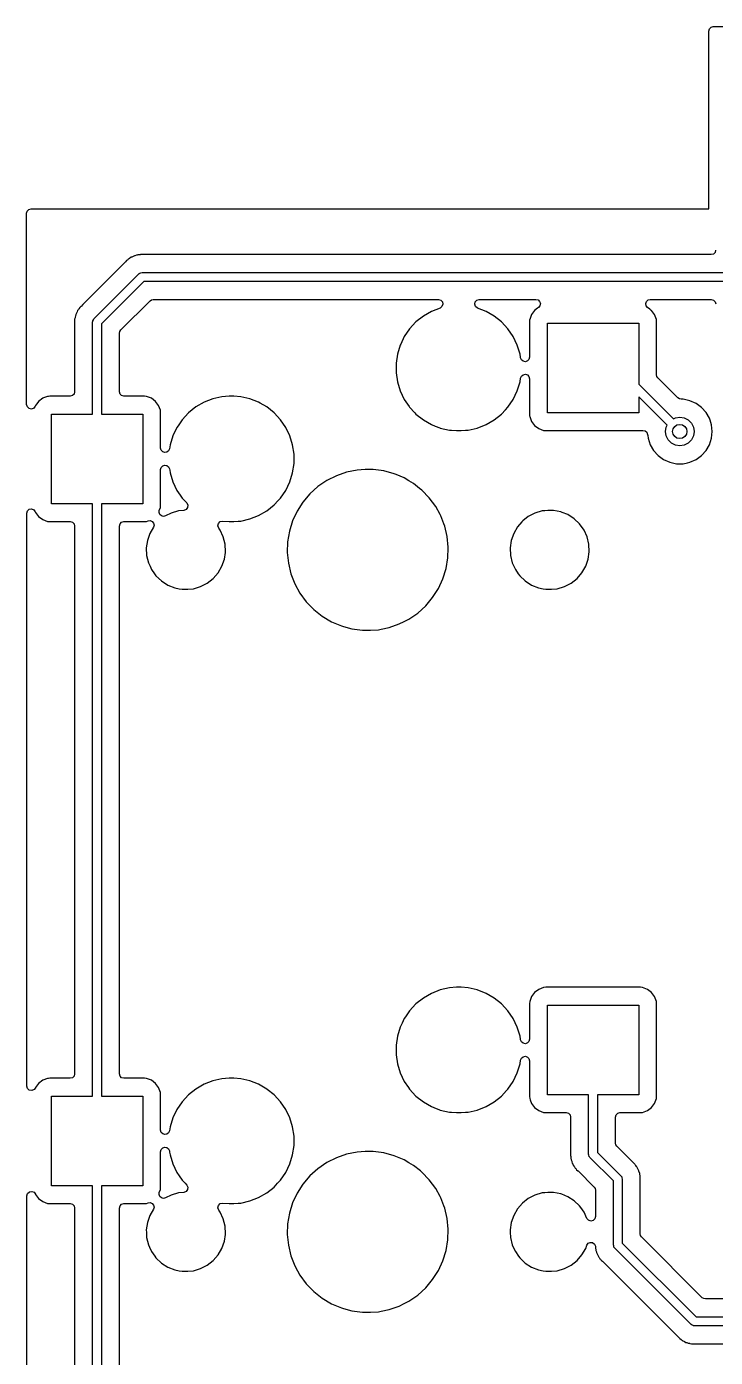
# Model space of a CAD drawing. Extents: x 100.2 to 199.4, y -159.8 to -70.5.
# Drawn here: x 100.2 to 119.43, y -109.93 to -72.76 of the extents above; entities that cross this region are included whole.
import ezdxf

# ---------------------------------------------------------------- set-up
doc = ezdxf.new("R2010")
doc.units = 0
doc.layers.add('BLACK', color=7, linetype='CONTINUOUS')

msp = doc.modelspace()

# ---------------------------------------------------------------- linework, layer by layer
at = {"layer": 'BLACK', "linetype": 'CONTINUOUS'}
for p, q in [((119.25, -72.8846), (119.267, -72.8225)), ((119.267, -72.8225), (119.313, -72.7772)), ((119.313, -72.7772), (119.375, -72.7606)), ((119.375, -72.7606), (138.284, -72.7705)), ((119.25, -77.8252), (119.25, -72.8846)), ((100.201, -77.9745), (100.217, -77.9125)), ((100.201, -80.6922), (100.201, -77.9745)), ((100.217, -77.9125), (100.263, -77.8671)), ((100.263, -77.8671), (100.325, -77.8505)), ((100.325, -77.8505), (119.225, -77.8505)), ((119.225, -77.8505), (119.225, -77.8505)), ((119.225, -77.8505), (119.225, -77.8505)), ((119.225, -77.8505), (119.25, -77.8505)), ((119.251, -77.8254), (119.25, -77.8252)), ((119.25, -77.8501), (119.251, -77.85)), ((119.25, -77.8504), (119.25, -77.8501)), ((119.25, -77.8505), (119.25, -77.8504)), ((119.25, -77.8505), (119.25, -77.8505)), ((119.251, -77.85), (119.251, -77.8254)), ((103.216, -79.1652), (103.174, -79.1774)), ((103.227, -79.1614), (103.216, -79.1652)), ((103.267, -79.1453), (103.227, -79.1614)), ((103.287, -79.1428), (103.267, -79.1453)), ((103.306, -79.1389), (103.287, -79.1428)), ((103.325, -79.1333), (103.306, -79.1389)), ((103.369, -79.1319), (103.325, -79.1333)), ((103.381, -79.131), (103.369, -79.1319)), ((103.385, -79.1305), (103.381, -79.131)), ((103.412, -79.1305), (103.385, -79.1305)), ((103.416, -79.1304), (103.412, -79.1305)), ((103.486, -79.1282), (103.416, -79.1304)), ((103.507, -79.1305), (103.486, -79.1282)), ((119.319, -79.1305), (103.507, -79.1305)), ((119.38, -79.1139), (119.319, -79.1305)), ((119.426, -79.0685), (119.38, -79.1139)), ((119.442, -79.0065), (119.426, -79.0685)), ((102.957, -79.3387), (101.784, -80.5112)), ((102.965, -79.3301), (102.957, -79.3387)), ((102.992, -79.2964), (102.965, -79.3301)), ((103.009, -79.2846), (102.992, -79.2964)), ((103.023, -79.272), (103.009, -79.2846)), ((103.038, -79.2578), (103.023, -79.272)), ((103.075, -79.2356), (103.038, -79.2578)), ((103.085, -79.2292), (103.075, -79.2356)), ((103.12, -79.2035), (103.085, -79.2292)), ((103.139, -79.1961), (103.12, -79.2035)), ((103.156, -79.1876), (103.139, -79.1961)), ((103.174, -79.1774), (103.156, -79.1876)), ((102.08, -80.9236), (103.336, -79.6676)), ((103.476, -79.881), (102.293, -81.0638)), ((103.336, -79.6676), (103.353, -79.6542)), ((103.353, -79.6542), (103.356, -79.6508)), ((103.356, -79.6508), (103.359, -79.6501)), ((103.359, -79.6501), (103.364, -79.6463)), ((103.364, -79.6463), (103.394, -79.6397)), ((103.394, -79.6397), (103.424, -79.631)), ((103.424, -79.631), (119.943, -79.631)), ((119.943, -79.881), (103.476, -79.881)), ((101.648, -80.659), (101.638, -80.6752)), ((101.658, -80.6414), (101.648, -80.659)), ((101.688, -80.6096), (101.658, -80.6414)), ((101.695, -80.6007), (101.688, -80.6096)), ((101.698, -80.5975), (101.695, -80.6007)), ((101.717, -80.578), (101.698, -80.5975)), ((101.72, -80.5752), (101.717, -80.578)), ((101.768, -80.5241), (101.72, -80.5752)), ((101.784, -80.5112), (101.768, -80.5241)), ((102.83, -81.2348), (103.647, -80.4178)), ((103.647, -80.4178), (103.687, -80.3909)), ((103.687, -80.3909), (103.734, -80.3815)), ((103.734, -80.3815), (111.699, -80.3815)), ((111.745, -80.6209), (111.506, -80.7144)), ((111.699, -80.3815), (111.764, -80.4)), ((111.799, -80.5799), (111.745, -80.6209)), ((111.764, -80.4), (111.81, -80.45)), ((111.823, -80.5166), (111.799, -80.5799)), ((111.81, -80.45), (111.823, -80.5166)), ((112.713, -80.5166), (112.726, -80.45)), ((112.737, -80.5799), (112.713, -80.5166)), ((112.726, -80.45), (112.772, -80.4)), ((112.791, -80.6209), (112.737, -80.5799)), ((112.772, -80.4), (112.837, -80.3815)), ((113.03, -80.7144), (112.791, -80.6209)), ((112.837, -80.3815), (114.423, -80.3815)), ((114.467, -80.6277), (114.385, -80.6885)), ((114.423, -80.3815), (114.482, -80.3967)), ((114.497, -80.6048), (114.467, -80.6277)), ((114.482, -80.3967), (114.527, -80.4385)), ((114.536, -80.557), (114.497, -80.6048)), ((114.527, -80.4385), (114.547, -80.4967)), ((114.547, -80.4967), (114.536, -80.557)), ((117.489, -80.4967), (117.509, -80.4385)), ((117.5, -80.557), (117.489, -80.4967)), ((117.539, -80.6048), (117.5, -80.557)), ((117.509, -80.4385), (117.554, -80.3967)), ((117.602, -80.6518), (117.539, -80.6048)), ((117.554, -80.3967), (117.613, -80.3815)), ((117.635, -80.6764), (117.602, -80.6518)), ((117.613, -80.3815), (119.319, -80.3815)), ((119.319, -80.3815), (119.381, -80.3981)), ((119.381, -80.3981), (119.426, -80.4435)), ((119.426, -80.4435), (119.443, -80.5055)), ((100.202, -83.3128), (100.201, -80.6922)), ((101.541, -80.9724), (101.538, -80.9922)), ((101.538, -80.9922), (101.539, -81.0052)), ((101.539, -81.0052), (101.542, -81.0357)), ((101.542, -80.953), (101.541, -80.9724)), ((101.553, -80.8907), (101.542, -80.933)), ((101.542, -80.933), (101.542, -80.953)), ((101.556, -80.8792), (101.553, -80.8907)), ((101.563, -80.8361), (101.556, -80.8792)), ((101.571, -80.8177), (101.563, -80.8361)), ((101.577, -80.7993), (101.571, -80.8177)), ((101.582, -80.7799), (101.577, -80.7993)), ((101.603, -80.7416), (101.582, -80.7799)), ((101.608, -80.7312), (101.603, -80.7416)), ((101.625, -80.6911), (101.608, -80.7312)), ((101.638, -80.6752), (101.625, -80.6911)), ((102.043, -81.012), (102.046, -80.9899)), ((102.043, -83.586), (102.043, -81.012)), ((102.046, -80.9854), (102.047, -80.983)), ((102.046, -80.9899), (102.046, -80.9854)), ((102.047, -80.983), (102.048, -80.9768)), ((102.048, -80.9768), (102.065, -80.9508)), ((102.065, -80.9508), (102.08, -80.9236)), ((111.074, -81.0092), (110.896, -81.2015)), ((111.279, -80.8456), (111.074, -81.0092)), ((111.506, -80.7144), (111.279, -80.8456)), ((113.257, -80.8456), (113.03, -80.7144)), ((113.462, -81.0092), (113.257, -80.8456)), ((113.257, -80.8456), (113.257, -80.8456)), ((113.64, -81.2015), (113.462, -81.0092)), ((113.462, -81.0092), (113.462, -81.0092)), ((113.462, -81.0092), (113.462, -81.0092)), ((114.245, -80.9724), (114.242, -80.9981)), ((114.242, -80.9981), (114.242, -81.9963)), ((114.248, -80.9442), (114.245, -80.9724)), ((114.249, -80.9385), (114.248, -80.9442)), ((114.299, -80.8037), (114.249, -80.9385)), ((114.385, -80.6885), (114.299, -80.8037)), ((117.651, -80.6885), (117.635, -80.6764)), ((117.737, -80.8037), (117.651, -80.6885)), ((117.787, -80.9385), (117.737, -80.8037)), ((117.793, -80.9922), (117.787, -80.9385)), ((117.793, -80.9981), (117.793, -80.9922)), ((117.793, -82.4875), (117.793, -80.9981)), ((101.542, -81.0357), (101.542, -81.0473)), ((101.542, -81.0473), (101.542, -82.9615)), ((102.293, -81.0638), (102.293, -83.586)), ((102.793, -81.3225), (102.803, -81.275)), ((102.793, -82.9615), (102.793, -81.3225)), ((102.803, -81.275), (102.83, -81.2348)), ((110.896, -81.2015), (110.748, -81.4183)), ((113.788, -81.4183), (113.64, -81.2015)), ((113.64, -81.2015), (113.64, -81.2015)), ((113.64, -81.2015), (113.64, -81.2015)), ((114.743, -83.546), (114.743, -81.046)), ((114.743, -81.046), (117.293, -81.046)), ((117.293, -81.046), (117.293, -82.7462)), ((110.634, -81.6547), (110.557, -81.9054)), ((110.646, -81.6305), (110.634, -81.6547)), ((110.748, -81.4183), (110.646, -81.6305)), ((113.902, -81.6547), (113.788, -81.4183)), ((113.979, -81.9054), (113.902, -81.6547)), ((110.557, -81.9054), (110.517, -82.1648)), ((113.993, -81.9963), (113.979, -81.9054)), ((113.996, -82.0148), (113.993, -81.9963)), ((114.02, -82.0712), (113.996, -82.0148)), ((114.067, -82.1093), (114.02, -82.0712)), ((114.128, -82.12), (114.067, -82.1093)), ((114.186, -82.1005), (114.128, -82.12)), ((114.227, -82.0556), (114.186, -82.1005)), ((114.242, -81.9963), (114.227, -82.0556)), ((110.517, -82.1648), (110.517, -82.4272)), ((110.517, -82.4272), (110.557, -82.6866)), ((114.02, -82.5208), (114.067, -82.4827)), ((114.067, -82.4827), (114.128, -82.472)), ((114.128, -82.472), (114.186, -82.4915)), ((114.186, -82.4915), (114.227, -82.5364)), ((117.803, -82.535), (117.793, -82.4875)), ((110.557, -82.6866), (110.634, -82.9373)), ((113.902, -82.9373), (113.979, -82.6866)), ((113.979, -82.6866), (113.996, -82.5772)), ((113.996, -82.5772), (114.02, -82.5208)), ((114.227, -82.5364), (114.242, -82.5957)), ((114.242, -82.5957), (114.242, -83.5939)), ((117.293, -82.7462), (118.263, -83.7166)), ((117.83, -82.5752), (117.803, -82.535)), ((118.388, -83.1332), (117.83, -82.5752)), ((100.535, -83.2285), (100.455, -83.3361)), ((100.651, -83.1422), (100.535, -83.2285)), ((100.675, -83.133), (100.651, -83.1422)), ((100.786, -83.0919), (100.675, -83.133)), ((100.815, -83.0887), (100.786, -83.0919)), ((100.845, -83.0855), (100.815, -83.0887)), ((101.418, -83.0855), (100.845, -83.0855)), ((101.48, -83.0689), (101.418, -83.0855)), ((101.526, -83.0235), (101.48, -83.0689)), ((101.542, -82.9615), (101.526, -83.0235)), ((102.81, -83.0235), (102.793, -82.9615)), ((102.855, -83.0689), (102.81, -83.0235)), ((102.917, -83.0855), (102.855, -83.0689)), ((103.491, -83.0855), (102.917, -83.0855)), ((103.55, -83.0919), (103.491, -83.0855)), ((103.491, -83.0855), (103.491, -83.0855)), ((103.685, -83.1422), (103.55, -83.0919)), ((103.801, -83.2285), (103.685, -83.1422)), ((103.887, -83.3437), (103.801, -83.2285)), ((105.156, -83.2544), (104.929, -83.3856)), ((105.401, -83.1586), (105.156, -83.2544)), ((105.656, -83.1002), (105.401, -83.1586)), ((105.853, -83.0855), (105.656, -83.1002)), ((105.983, -83.0855), (105.853, -83.0855)), ((105.853, -83.0855), (105.853, -83.0855)), ((106.18, -83.1002), (105.983, -83.0855)), ((105.983, -83.0855), (105.983, -83.0855)), ((106.435, -83.1586), (106.18, -83.1002)), ((106.68, -83.2544), (106.435, -83.1586)), ((106.723, -83.2794), (106.68, -83.2544)), ((106.68, -83.2544), (106.68, -83.2544)), ((106.68, -83.2544), (106.68, -83.2544)), ((110.634, -82.9373), (110.748, -83.1737)), ((110.748, -83.1737), (110.884, -83.3732)), ((113.64, -83.3905), (113.788, -83.1737)), ((113.788, -83.1737), (113.902, -82.9373)), ((118.087, -83.8934), (117.293, -83.0998)), ((117.293, -83.0998), (117.293, -83.546)), ((118.428, -83.1601), (118.388, -83.1332)), ((118.475, -83.1695), (118.428, -83.1601)), ((118.535, -83.1695), (118.475, -83.1695)), ((118.72, -83.2089), (118.535, -83.1695)), ((118.535, -83.1695), (118.535, -83.1695)), ((118.893, -83.2858), (118.72, -83.2089)), ((100.202, -83.3194), (100.202, -83.3128)), ((100.221, -83.3849), (100.202, -83.3194)), ((100.271, -83.4306), (100.221, -83.3849)), ((100.338, -83.4427), (100.271, -83.4306)), ((100.402, -83.4175), (100.338, -83.4427)), ((100.442, -83.3627), (100.402, -83.4175)), ((100.449, -83.3437), (100.442, -83.3627)), ((100.455, -83.3361), (100.449, -83.3437)), ((100.893, -86.086), (100.893, -83.586)), ((100.893, -83.586), (102.043, -83.586)), ((102.293, -83.586), (103.443, -83.586)), ((103.443, -83.586), (103.443, -86.086)), ((103.937, -83.4785), (103.887, -83.3437)), ((103.941, -83.5115), (103.937, -83.4785)), ((103.943, -83.5381), (103.941, -83.5115)), ((103.943, -84.5363), (103.943, -83.5381)), ((104.724, -83.5492), (104.546, -83.7415)), ((104.929, -83.3856), (104.724, -83.5492)), ((106.907, -83.3856), (106.723, -83.2794)), ((107.112, -83.5492), (106.907, -83.3856)), ((106.907, -83.3856), (106.907, -83.3856)), ((107.29, -83.7415), (107.112, -83.5492)), ((107.112, -83.5492), (107.112, -83.5492)), ((107.112, -83.5492), (107.112, -83.5492)), ((110.884, -83.3732), (110.896, -83.3905)), ((110.896, -83.3905), (111.043, -83.5492)), ((111.043, -83.5492), (111.074, -83.5828)), ((111.074, -83.5828), (111.279, -83.7464)), ((113.257, -83.7464), (113.462, -83.5828)), ((113.462, -83.5828), (113.576, -83.4602)), ((113.576, -83.4602), (113.64, -83.3905)), ((113.64, -83.3905), (113.64, -83.3905)), ((113.64, -83.3905), (113.64, -83.3905)), ((114.242, -83.5939), (114.246, -83.6303)), ((114.246, -83.6303), (114.249, -83.6535)), ((117.293, -83.546), (114.743, -83.546)), ((119.046, -83.3971), (118.893, -83.2858)), ((119.173, -83.5378), (119.046, -83.3971)), ((119.267, -83.7017), (119.173, -83.5378)), ((104.398, -83.9583), (104.284, -84.1947)), ((104.406, -83.9458), (104.398, -83.9583)), ((104.45, -83.8817), (104.406, -83.9458)), ((104.546, -83.7415), (104.45, -83.8817)), ((107.438, -83.9583), (107.29, -83.7415)), ((107.29, -83.7415), (107.29, -83.7415)), ((107.29, -83.7415), (107.29, -83.7415)), ((107.552, -84.1947), (107.438, -83.9583)), ((111.279, -83.7464), (111.506, -83.8776)), ((111.506, -83.8776), (111.612, -83.9189)), ((111.612, -83.9189), (111.741, -83.9695)), ((111.741, -83.9695), (111.751, -83.9734)), ((111.751, -83.9734), (112.006, -84.0318)), ((112.53, -84.0318), (112.785, -83.9734)), ((112.785, -83.9734), (113.03, -83.8776)), ((113.03, -83.8776), (113.257, -83.7464)), ((114.249, -83.6535), (114.299, -83.7883)), ((114.299, -83.7883), (114.385, -83.9035)), ((114.385, -83.9035), (114.501, -83.9898)), ((114.501, -83.9898), (114.636, -84.0401)), ((118.04, -84.07), (118.06, -83.9464)), ((118.06, -83.9464), (118.087, -83.8934)), ((118.263, -83.7166), (118.316, -83.6896)), ((118.316, -83.6896), (118.44, -83.67)), ((118.44, -83.67), (118.564, -83.6896)), ((118.564, -83.6896), (118.675, -83.7464)), ((118.675, -83.7464), (118.764, -83.8349)), ((118.764, -83.8349), (118.82, -83.9464)), ((118.82, -83.9464), (118.84, -84.07)), ((119.284, -83.7541), (119.267, -83.7017)), ((119.326, -83.8817), (119.284, -83.7541)), ((119.345, -84.07), (119.326, -83.8817)), ((104.284, -84.1947), (104.207, -84.4454)), ((107.629, -84.4454), (107.552, -84.1947)), ((112.006, -84.0318), (112.062, -84.036)), ((112.062, -84.036), (112.203, -84.0465)), ((112.203, -84.0465), (112.203, -84.0465)), ((112.203, -84.0465), (112.333, -84.0465)), ((112.333, -84.0465), (112.456, -84.0373)), ((112.333, -84.0465), (112.333, -84.0465)), ((112.456, -84.0373), (112.53, -84.0318)), ((114.636, -84.0401), (114.695, -84.0465)), ((114.695, -84.0465), (117.341, -84.0465)), ((117.341, -84.0465), (117.4, -84.0401)), ((117.4, -84.0401), (117.406, -84.0395)), ((117.4, -84.0401), (117.4, -84.0401)), ((117.406, -84.0395), (117.47, -84.0494)), ((117.47, -84.0494), (117.52, -84.0898)), ((117.52, -84.0898), (117.543, -84.1498)), ((117.543, -84.1498), (117.547, -84.1844)), ((117.547, -84.1844), (117.554, -84.2583)), ((117.554, -84.2583), (117.613, -84.4383)), ((118.06, -84.1936), (118.04, -84.07)), ((118.116, -84.3051), (118.06, -84.1936)), ((118.205, -84.3936), (118.116, -84.3051)), ((118.764, -84.3051), (118.675, -84.3936)), ((118.82, -84.1936), (118.764, -84.3051)), ((118.84, -84.07), (118.82, -84.1936)), ((119.267, -84.4383), (119.326, -84.2583)), ((119.326, -84.2583), (119.345, -84.07)), ((103.959, -84.5956), (103.943, -84.5363)), ((104, -84.6405), (103.959, -84.5956)), ((104.058, -84.66), (104, -84.6405)), ((104.118, -84.6493), (104.058, -84.66)), ((104.166, -84.6112), (104.118, -84.6493)), ((104.19, -84.5548), (104.166, -84.6112)), ((104.207, -84.4454), (104.19, -84.5548)), ((107.668, -84.7048), (107.629, -84.4454)), ((107.668, -84.9672), (107.668, -84.7048)), ((117.613, -84.4383), (117.707, -84.6022)), ((117.707, -84.6022), (117.834, -84.7429)), ((117.834, -84.7429), (117.987, -84.8542)), ((118.316, -84.4504), (118.205, -84.3936)), ((118.44, -84.47), (118.316, -84.4504)), ((118.564, -84.4504), (118.44, -84.47)), ((118.675, -84.3936), (118.564, -84.4504)), ((118.893, -84.8542), (119.046, -84.7429)), ((119.046, -84.7429), (119.173, -84.6022)), ((119.173, -84.6022), (119.267, -84.4383)), ((103.943, -85.1357), (103.959, -85.0764)), ((103.959, -85.0764), (104, -85.0315)), ((104, -85.0315), (104.058, -85.012)), ((104.058, -85.012), (104.118, -85.0227)), ((104.118, -85.0227), (104.166, -85.0608)), ((104.166, -85.0608), (104.19, -85.1172)), ((104.19, -85.1172), (104.196, -85.1538)), ((107.629, -85.2266), (107.668, -84.9672)), ((117.987, -84.8542), (118.16, -84.9311)), ((118.16, -84.9311), (118.345, -84.9705)), ((118.345, -84.9705), (118.345, -84.9705)), ((118.345, -84.9705), (118.535, -84.9705)), ((118.535, -84.9705), (118.658, -84.9443)), ((118.535, -84.9705), (118.535, -84.9705)), ((118.658, -84.9443), (118.72, -84.9311)), ((118.72, -84.9311), (118.893, -84.8542)), ((103.944, -86.1339), (103.943, -85.1357)), ((104.196, -85.1538), (104.207, -85.2266)), ((104.207, -85.2266), (104.284, -85.4773)), ((104.284, -85.4773), (104.398, -85.7137)), ((107.438, -85.7137), (107.552, -85.4773)), ((107.552, -85.4773), (107.629, -85.2266)), ((108.582, -85.4406), (108.334, -85.6107)), ((108.85, -85.3051), (108.582, -85.4406)), ((109.134, -85.2065), (108.85, -85.3051)), ((109.428, -85.1466), (109.134, -85.2065)), ((109.653, -85.1316), (109.428, -85.1466)), ((109.878, -85.1316), (109.653, -85.1316)), ((109.653, -85.1316), (109.653, -85.1316)), ((110.176, -85.1717), (109.878, -85.1316)), ((110.466, -85.251), (110.176, -85.1717)), ((110.176, -85.1717), (110.176, -85.1717)), ((110.176, -85.1717), (110.176, -85.1717)), ((110.519, -85.2735), (110.466, -85.251)), ((110.743, -85.3683), (110.519, -85.2735)), ((110.872, -85.4449), (110.743, -85.3683)), ((111.001, -85.5215), (110.872, -85.4449)), ((104.398, -85.7137), (104.492, -85.8522)), ((104.492, -85.8522), (104.546, -85.9305)), ((107.29, -85.9305), (107.438, -85.7137)), ((108.111, -85.8122), (107.917, -86.0417)), ((108.334, -85.6107), (108.111, -85.8122)), ((111.174, -85.6577), (111.001, -85.5215)), ((111.237, -85.7077), (111.174, -85.6577)), ((111.446, -85.9237), (111.237, -85.7077)), ((100.272, -86.2435), (100.339, -86.2314)), ((100.339, -86.2314), (100.402, -86.2566)), ((102.043, -86.086), (100.893, -86.086)), ((102.043, -102.636), (102.043, -86.086)), ((103.443, -86.086), (102.293, -86.086)), ((102.293, -86.086), (102.293, -102.636)), ((103.906, -86.2766), (103.937, -86.1935)), ((103.937, -86.1935), (103.944, -86.1339)), ((104.546, -85.9305), (104.61, -86.0003)), ((104.61, -86.0003), (104.672, -86.067)), ((104.697, -86.1955), (104.657, -86.25)), ((104.672, -86.067), (104.703, -86.1277)), ((104.703, -86.1277), (104.697, -86.1955)), ((106.907, -86.2864), (107.112, -86.1228)), ((107.112, -86.1228), (107.226, -86.0003)), ((107.226, -86.0003), (107.29, -85.9305)), ((107.29, -85.9305), (107.29, -85.9305)), ((107.29, -85.9305), (107.29, -85.9305)), ((107.917, -86.0417), (107.755, -86.295)), ((111.624, -86.1656), (111.446, -85.9237)), ((111.747, -86.3904), (111.624, -86.1656)), ((100.203, -86.3548), (100.221, -86.2893)), ((100.207, -102.329), (100.203, -86.3548)), ((100.221, -86.2893), (100.272, -86.2435)), ((100.402, -86.2566), (100.443, -86.3115)), ((100.443, -86.3115), (100.449, -86.3283)), ((100.449, -86.3283), (100.449, -86.3283)), ((100.449, -86.3283), (100.535, -86.4435)), ((100.535, -86.4435), (100.651, -86.5298)), ((100.651, -86.5298), (100.786, -86.5801)), ((100.786, -86.5801), (100.845, -86.5865)), ((100.845, -86.5865), (101.418, -86.5865)), ((101.418, -86.5865), (101.48, -86.6031)), ((101.48, -86.6031), (101.526, -86.6485)), ((102.81, -86.6485), (102.855, -86.6031)), ((102.855, -86.6031), (102.917, -86.5865)), ((102.917, -86.5865), (103.491, -86.5865)), ((103.491, -86.5865), (103.55, -86.5801)), ((103.491, -86.5865), (103.491, -86.5865)), ((103.55, -86.5801), (103.591, -86.565)), ((103.591, -86.565), (103.651, -86.5583)), ((103.651, -86.5583), (103.707, -86.5806)), ((103.707, -86.5806), (103.745, -86.6265)), ((103.899, -86.3352), (103.906, -86.2766)), ((103.92, -86.3904), (103.899, -86.3352)), ((103.964, -86.4296), (103.92, -86.3904)), ((104.022, -86.4439), (103.964, -86.4296)), ((104.079, -86.4301), (104.022, -86.4439)), ((104.237, -86.3488), (104.079, -86.4301)), ((104.439, -86.2896), (104.237, -86.3488)), ((104.593, -86.2748), (104.439, -86.2896)), ((104.657, -86.25), (104.593, -86.2748)), ((105.561, -86.6362), (105.61, -86.5878)), ((105.61, -86.5878), (105.678, -86.5734)), ((105.678, -86.5734), (105.853, -86.5865)), ((105.853, -86.5865), (105.853, -86.5865)), ((105.853, -86.5865), (105.983, -86.5865)), ((105.983, -86.5865), (106.106, -86.5773)), ((105.983, -86.5865), (105.983, -86.5865)), ((106.106, -86.5773), (106.18, -86.5718)), ((106.18, -86.5718), (106.435, -86.5134)), ((106.435, -86.5134), (106.68, -86.4176)), ((106.68, -86.4176), (106.907, -86.2864)), ((107.629, -86.5675), (107.54, -86.8545)), ((107.755, -86.295), (107.629, -86.5675)), ((111.768, -86.4291), (111.747, -86.3904)), ((111.854, -86.6515), (111.768, -86.4291)), ((114.03, -86.592), (113.907, -86.7342)), ((114.044, -86.5753), (114.03, -86.592)), ((114.054, -86.5675), (114.044, -86.5753)), ((114.21, -86.4452), (114.054, -86.5675)), ((114.397, -86.3488), (114.21, -86.4452)), ((114.599, -86.2896), (114.397, -86.3488)), ((114.668, -86.2829), (114.599, -86.2896)), ((114.756, -86.2746), (114.668, -86.2829)), ((114.913, -86.2746), (114.756, -86.2746)), ((115.12, -86.3144), (114.913, -86.2746)), ((114.913, -86.2746), (114.913, -86.2746)), ((115.154, -86.3283), (115.12, -86.3144)), ((115.12, -86.3144), (115.12, -86.3144)), ((115.12, -86.3144), (115.12, -86.3144)), ((115.315, -86.3926), (115.154, -86.3283)), ((115.492, -86.5063), (115.315, -86.3926)), ((115.644, -86.6515), (115.492, -86.5063)), ((115.492, -86.5063), (115.492, -86.5063)), ((115.492, -86.5063), (115.492, -86.5063)), ((101.526, -86.6485), (101.542, -86.7105)), ((101.542, -86.7105), (101.542, -102.012)), ((102.793, -86.7105), (102.81, -86.6485)), ((102.793, -102.011), (102.793, -86.7105)), ((103.642, -86.9164), (103.573, -87.1152)), ((103.742, -86.7432), (103.642, -86.9164)), ((103.758, -86.6854), (103.742, -86.7432)), ((103.745, -86.6265), (103.758, -86.6854)), ((105.545, -86.7036), (105.561, -86.6362)), ((105.568, -86.769), (105.545, -86.7036)), ((105.606, -86.8228), (105.568, -86.769)), ((105.694, -87.0141), (105.606, -86.8228)), ((105.606, -86.8228), (105.606, -86.8228)), ((105.606, -86.8228), (105.606, -86.8228)), ((107.54, -86.8545), (107.49, -87.1508)), ((111.876, -86.7096), (111.854, -86.6515)), ((111.946, -87.0019), (111.876, -86.7096)), ((113.802, -86.9164), (113.733, -87.1152)), ((113.907, -86.7342), (113.802, -86.9164)), ((115.766, -86.8228), (115.644, -86.6515)), ((115.644, -86.6515), (115.644, -86.6515)), ((115.854, -87.0141), (115.766, -86.8228)), ((115.766, -86.8228), (115.766, -86.8228)), ((115.766, -86.8228), (115.766, -86.8228)), ((103.573, -87.1152), (103.543, -87.3234)), ((103.543, -87.3234), (103.543, -87.3234)), ((103.543, -87.3234), (103.553, -87.5335)), ((105.743, -87.2185), (105.694, -87.0141)), ((105.753, -87.4286), (105.743, -87.2185)), ((107.49, -87.1508), (107.48, -87.4512)), ((111.976, -87.3008), (111.946, -87.0019)), ((111.966, -87.6012), (111.975, -87.3234)), ((111.975, -87.3234), (111.976, -87.3008)), ((113.733, -87.1152), (113.703, -87.3234)), ((113.703, -87.3234), (113.713, -87.5335)), ((113.703, -87.3234), (113.703, -87.3234)), ((115.903, -87.2185), (115.854, -87.0141)), ((115.913, -87.4286), (115.903, -87.2185)), ((103.553, -87.5335), (103.602, -87.7379)), ((105.654, -87.8356), (105.723, -87.6368)), ((105.723, -87.6368), (105.75, -87.4512)), ((105.75, -87.4512), (105.753, -87.4286)), ((107.48, -87.4512), (107.51, -87.7501)), ((111.916, -87.8975), (111.966, -87.6012)), ((113.713, -87.5335), (113.762, -87.7379)), ((115.814, -87.8356), (115.883, -87.6368)), ((115.883, -87.6368), (115.913, -87.4286)), ((103.602, -87.7379), (103.647, -87.8356)), ((103.647, -87.8356), (103.69, -87.9292)), ((103.69, -87.9292), (103.771, -88.0435)), ((103.771, -88.0435), (103.812, -88.1005)), ((105.412, -88.1767), (105.549, -88.0178)), ((105.549, -88.0178), (105.654, -87.8356)), ((107.51, -87.7501), (107.58, -88.0424)), ((107.58, -88.0424), (107.688, -88.3229)), ((111.827, -88.1845), (111.916, -87.8975)), ((113.762, -87.7379), (113.807, -87.8356)), ((113.807, -87.8356), (113.85, -87.9292)), ((113.85, -87.9292), (113.931, -88.0435)), ((113.931, -88.0435), (113.972, -88.1005)), ((115.572, -88.1767), (115.709, -88.0178)), ((115.709, -88.0178), (115.814, -87.8356)), ((103.812, -88.1005), (103.964, -88.2457)), ((103.964, -88.2457), (103.964, -88.2457)), ((103.964, -88.2457), (103.964, -88.2457)), ((103.964, -88.2457), (104.141, -88.3594)), ((104.141, -88.3594), (104.141, -88.3594)), ((104.141, -88.3594), (104.336, -88.4376)), ((104.336, -88.4376), (104.465, -88.4624)), ((104.465, -88.4624), (104.543, -88.4774)), ((104.7, -88.4774), (104.857, -88.4624)), ((104.857, -88.4624), (105.059, -88.4032)), ((105.059, -88.4032), (105.246, -88.3068)), ((105.246, -88.3068), (105.412, -88.1767)), ((107.688, -88.3229), (107.831, -88.5837)), ((111.539, -88.7103), (111.701, -88.457)), ((111.701, -88.457), (111.827, -88.1845)), ((113.972, -88.1005), (114.124, -88.2457)), ((114.124, -88.2457), (114.124, -88.2457)), ((114.124, -88.2457), (114.124, -88.2457)), ((114.124, -88.2457), (114.301, -88.3594)), ((114.301, -88.3594), (114.301, -88.3594)), ((114.301, -88.3594), (114.496, -88.4376)), ((114.496, -88.4376), (114.625, -88.4624)), ((114.625, -88.4624), (114.703, -88.4774)), ((114.86, -88.4774), (115.017, -88.4624)), ((115.017, -88.4624), (115.219, -88.4032)), ((115.219, -88.4032), (115.406, -88.3068)), ((115.406, -88.3068), (115.572, -88.1767)), ((104.543, -88.4774), (104.543, -88.4774)), ((104.543, -88.4774), (104.7, -88.4774)), ((104.7, -88.4774), (104.7, -88.4774)), ((107.831, -88.5837), (107.832, -88.5864)), ((107.832, -88.5864), (108.01, -88.8283)), ((108.01, -88.8283), (108.219, -89.0443)), ((111.345, -88.9398), (111.539, -88.7103)), ((114.703, -88.4774), (114.703, -88.4774)), ((114.703, -88.4774), (114.86, -88.4774)), ((114.86, -88.4774), (114.86, -88.4774)), ((108.219, -89.0443), (108.455, -89.2305)), ((110.874, -89.3114), (111.122, -89.1413)), ((111.122, -89.1413), (111.345, -88.9398)), ((108.455, -89.2305), (108.713, -89.3837)), ((108.713, -89.3837), (108.99, -89.501)), ((108.99, -89.501), (108.99, -89.501)), ((108.99, -89.501), (108.99, -89.501)), ((108.99, -89.501), (109.054, -89.5185)), ((109.054, -89.5185), (109.28, -89.5803)), ((109.28, -89.5803), (109.578, -89.6204)), ((110.101, -89.5904), (110.322, -89.5455)), ((110.322, -89.5455), (110.606, -89.4469)), ((110.606, -89.4469), (110.74, -89.3792)), ((110.74, -89.3792), (110.874, -89.3114)), ((110.874, -89.3114), (110.874, -89.3114)), ((109.578, -89.6204), (109.803, -89.6204)), ((109.803, -89.6204), (110.028, -89.6054)), ((109.803, -89.6204), (109.803, -89.6204)), ((110.028, -89.6054), (110.101, -89.5904)), ((112.006, -99.6102), (111.751, -99.6686)), ((112.203, -99.5955), (112.006, -99.6102)), ((112.333, -99.5955), (112.203, -99.5955)), ((112.203, -99.5955), (112.203, -99.5955)), ((112.53, -99.6102), (112.333, -99.5955)), ((112.333, -99.5955), (112.333, -99.5955)), ((112.785, -99.6686), (112.53, -99.6102)), ((114.636, -99.6019), (114.501, -99.6522)), ((114.695, -99.5955), (114.636, -99.6019)), ((117.341, -99.5955), (114.695, -99.5955)), ((117.4, -99.6019), (117.341, -99.5955)), ((117.341, -99.5955), (117.341, -99.5955)), ((117.535, -99.6522), (117.4, -99.6019)), ((111.279, -99.8956), (111.074, -100.059)), ((111.506, -99.7644), (111.279, -99.8956)), ((111.751, -99.6686), (111.506, -99.7644)), ((113.03, -99.7644), (112.785, -99.6686)), ((113.257, -99.8956), (113.03, -99.7644)), ((113.462, -100.059), (113.257, -99.8956)), ((113.257, -99.8956), (113.257, -99.8956)), ((114.249, -99.9885), (114.242, -100.048)), ((114.299, -99.8537), (114.249, -99.9885)), ((114.385, -99.7385), (114.299, -99.8537)), ((114.501, -99.6522), (114.385, -99.7385)), ((117.651, -99.7385), (117.535, -99.6522)), ((117.737, -99.8537), (117.651, -99.7385)), ((117.787, -99.9885), (117.737, -99.8537)), ((117.793, -100.048), (117.787, -99.9885)), ((110.896, -100.252), (110.798, -100.394)), ((111.074, -100.059), (110.896, -100.252)), ((113.64, -100.252), (113.462, -100.059)), ((113.462, -100.059), (113.462, -100.059)), ((113.462, -100.059), (113.462, -100.059)), ((113.788, -100.468), (113.64, -100.252)), ((113.64, -100.252), (113.64, -100.252)), ((113.64, -100.252), (113.64, -100.252)), ((114.242, -100.048), (114.242, -101.046)), ((114.743, -102.596), (114.743, -100.096)), ((114.743, -100.096), (117.293, -100.096)), ((117.293, -100.096), (117.293, -102.596)), ((117.793, -102.644), (117.793, -100.048)), ((110.634, -100.705), (110.557, -100.955)), ((110.685, -100.599), (110.634, -100.705)), ((110.748, -100.468), (110.685, -100.599)), ((110.779, -100.423), (110.748, -100.468)), ((110.798, -100.394), (110.779, -100.423)), ((113.902, -100.705), (113.788, -100.468)), ((113.979, -100.955), (113.902, -100.705)), ((110.557, -100.955), (110.517, -101.215)), ((113.993, -101.046), (113.979, -100.955)), ((113.996, -101.065), (113.993, -101.046)), ((114.02, -101.121), (113.996, -101.065)), ((114.227, -101.106), (114.186, -101.15)), ((114.242, -101.046), (114.227, -101.106)), ((110.517, -101.215), (110.517, -101.477)), ((110.517, -101.477), (110.557, -101.737)), ((114.067, -101.159), (114.02, -101.121)), ((114.128, -101.17), (114.067, -101.159)), ((114.186, -101.15), (114.128, -101.17)), ((110.557, -101.737), (110.634, -101.987)), ((113.902, -101.987), (113.979, -101.737)), ((113.979, -101.737), (113.996, -101.627)), ((113.996, -101.627), (114.02, -101.571)), ((114.02, -101.571), (114.067, -101.533)), ((114.067, -101.533), (114.128, -101.522)), ((114.128, -101.522), (114.186, -101.542)), ((114.186, -101.542), (114.227, -101.586)), ((114.227, -101.586), (114.242, -101.646)), ((114.242, -101.646), (114.242, -102.644)), ((100.651, -102.192), (100.535, -102.278)), ((100.786, -102.142), (100.651, -102.192)), ((100.815, -102.139), (100.786, -102.142)), ((100.845, -102.136), (100.815, -102.139)), ((101.418, -102.136), (100.845, -102.136)), ((101.48, -102.119), (101.418, -102.136)), ((101.526, -102.074), (101.48, -102.119)), ((101.542, -102.012), (101.526, -102.074)), ((102.81, -102.073), (102.793, -102.011)), ((102.855, -102.119), (102.81, -102.073)), ((102.917, -102.135), (102.855, -102.119)), ((103.491, -102.135), (102.917, -102.135)), ((103.55, -102.142), (103.491, -102.135)), ((103.491, -102.135), (103.491, -102.135)), ((103.685, -102.192), (103.55, -102.142)), ((103.801, -102.278), (103.685, -102.192)), ((105.401, -102.209), (105.156, -102.304)), ((105.656, -102.15), (105.401, -102.209)), ((105.853, -102.135), (105.656, -102.15)), ((105.983, -102.135), (105.853, -102.135)), ((105.853, -102.135), (105.853, -102.135)), ((106.18, -102.15), (105.983, -102.135)), ((105.983, -102.135), (105.983, -102.135)), ((106.435, -102.209), (106.18, -102.15)), ((106.68, -102.304), (106.435, -102.209)), ((110.634, -101.987), (110.748, -102.224)), ((113.788, -102.224), (113.902, -101.987)), ((100.207, -102.356), (100.207, -102.329)), ((100.226, -102.422), (100.207, -102.356)), ((100.276, -102.467), (100.226, -102.422)), ((100.343, -102.479), (100.276, -102.467)), ((100.407, -102.454), (100.343, -102.479)), ((100.447, -102.399), (100.407, -102.454)), ((100.449, -102.394), (100.447, -102.399)), ((100.535, -102.278), (100.449, -102.394)), ((103.887, -102.394), (103.801, -102.278)), ((103.937, -102.529), (103.887, -102.394)), ((103.943, -102.588), (103.937, -102.529)), ((103.943, -103.586), (103.943, -102.588)), ((103.943, -102.588), (103.943, -102.588)), ((104.929, -102.436), (104.724, -102.599)), ((105.156, -102.304), (104.929, -102.436)), ((106.907, -102.436), (106.68, -102.304)), ((106.922, -102.447), (106.907, -102.436)), ((107.112, -102.599), (106.922, -102.447)), ((110.748, -102.224), (110.864, -102.394)), ((110.864, -102.394), (110.896, -102.44)), ((110.896, -102.44), (111.074, -102.633)), ((113.462, -102.633), (113.605, -102.479)), ((113.605, -102.479), (113.64, -102.44)), ((113.64, -102.44), (113.788, -102.224)), ((113.64, -102.44), (113.64, -102.44)), ((113.64, -102.44), (113.64, -102.44)), ((100.893, -105.136), (100.893, -102.636)), ((100.893, -102.636), (102.043, -102.636)), ((102.293, -102.636), (103.443, -102.636)), ((103.443, -102.636), (103.443, -105.136)), ((104.546, -102.792), (104.398, -103.008)), ((104.724, -102.599), (104.546, -102.792)), ((107.29, -102.792), (107.112, -102.599)), ((107.112, -102.599), (107.112, -102.599)), ((107.112, -102.599), (107.112, -102.599)), ((107.438, -103.008), (107.29, -102.792)), ((107.29, -102.792), (107.29, -102.792)), ((107.29, -102.792), (107.29, -102.792)), ((111.074, -102.633), (111.074, -102.633)), ((111.074, -102.633), (111.279, -102.796)), ((111.279, -102.796), (111.506, -102.928)), ((111.506, -102.928), (111.573, -102.954)), ((111.573, -102.954), (111.727, -103.014)), ((112.785, -103.023), (113.03, -102.928)), ((113.03, -102.928), (113.257, -102.796)), ((113.257, -102.796), (113.462, -102.633)), ((114.242, -102.644), (114.249, -102.703)), ((114.249, -102.703), (114.262, -102.739)), ((114.262, -102.739), (114.299, -102.838)), ((114.299, -102.838), (114.385, -102.954)), ((114.385, -102.954), (114.501, -103.04)), ((115.893, -102.596), (114.743, -102.596)), ((115.893, -104.258), (115.893, -102.596)), ((117.293, -102.596), (116.143, -102.596)), ((116.143, -102.596), (116.143, -104.206)), ((117.535, -103.04), (117.651, -102.954)), ((117.651, -102.954), (117.737, -102.838)), ((117.737, -102.838), (117.787, -102.703)), ((117.787, -102.703), (117.793, -102.644)), ((104.284, -103.245), (104.207, -103.495)), ((104.398, -103.008), (104.284, -103.245)), ((107.552, -103.245), (107.438, -103.008)), ((107.629, -103.495), (107.552, -103.245)), ((111.727, -103.014), (111.751, -103.023)), ((111.751, -103.023), (112.006, -103.082)), ((112.006, -103.082), (112.062, -103.086)), ((112.062, -103.086), (112.203, -103.096)), ((112.203, -103.096), (112.203, -103.096)), ((112.203, -103.096), (112.333, -103.096)), ((112.333, -103.096), (112.456, -103.087)), ((112.333, -103.096), (112.333, -103.096)), ((112.456, -103.087), (112.53, -103.082)), ((112.53, -103.082), (112.785, -103.023)), ((114.501, -103.04), (114.636, -103.09)), ((114.636, -103.09), (114.695, -103.096)), ((114.695, -103.096), (115.268, -103.096)), ((115.268, -103.096), (115.331, -103.113)), ((115.331, -103.113), (115.376, -103.158)), ((115.376, -103.158), (115.392, -103.221)), ((115.392, -103.221), (115.392, -104.175)), ((116.643, -103.22), (116.66, -103.158)), ((116.643, -103.948), (116.643, -103.22)), ((116.66, -103.158), (116.706, -103.113)), ((116.706, -103.113), (116.767, -103.096)), ((116.767, -103.096), (117.341, -103.096)), ((117.341, -103.096), (117.4, -103.09)), ((117.341, -103.096), (117.341, -103.096)), ((117.4, -103.09), (117.535, -103.04)), ((103.959, -103.646), (103.943, -103.586)), ((104, -103.69), (103.959, -103.646)), ((104.058, -103.71), (104, -103.69)), ((104.118, -103.699), (104.058, -103.71)), ((104.166, -103.661), (104.118, -103.699)), ((104.19, -103.605), (104.166, -103.661)), ((104.207, -103.495), (104.19, -103.605)), ((107.668, -103.755), (107.629, -103.495)), ((104, -104.082), (104.058, -104.062)), ((104.058, -104.062), (104.118, -104.073)), ((104.118, -104.073), (104.166, -104.111)), ((107.629, -104.277), (107.668, -104.017)), ((107.668, -104.017), (107.668, -103.755)), ((116.653, -103.995), (116.643, -103.948)), ((116.68, -104.035), (116.653, -103.995)), ((117.127, -104.483), (116.68, -104.035)), ((103.943, -104.186), (103.959, -104.126)), ((103.944, -105.184), (103.943, -104.186)), ((103.959, -104.126), (104, -104.082)), ((104.166, -104.111), (104.19, -104.167)), ((104.19, -104.167), (104.195, -104.199)), ((104.195, -104.199), (104.207, -104.277)), ((104.207, -104.277), (104.284, -104.527)), ((107.552, -104.527), (107.629, -104.277)), ((108.85, -104.355), (108.582, -104.491)), ((109.134, -104.256), (108.85, -104.355)), ((109.428, -104.197), (109.134, -104.256)), ((109.653, -104.182), (109.428, -104.197)), ((109.878, -104.182), (109.653, -104.182)), ((109.653, -104.182), (109.653, -104.182)), ((110.176, -104.222), (109.878, -104.182)), ((110.466, -104.301), (110.176, -104.222)), ((110.176, -104.222), (110.176, -104.222)), ((110.176, -104.222), (110.176, -104.222)), ((110.561, -104.342), (110.466, -104.301)), ((110.743, -104.418), (110.561, -104.342)), ((110.872, -104.495), (110.743, -104.418)), ((115.392, -104.175), (115.39, -104.196)), ((115.39, -104.196), (115.392, -104.266)), ((115.392, -104.266), (115.392, -104.27)), ((115.392, -104.27), (115.392, -104.297)), ((115.392, -104.297), (115.393, -104.301)), ((115.393, -104.301), (115.394, -104.313)), ((115.394, -104.313), (115.395, -104.357)), ((115.395, -104.357), (115.401, -104.376)), ((115.401, -104.376), (115.405, -104.395)), ((115.405, -104.395), (115.407, -104.415)), ((115.407, -104.415), (115.423, -104.455)), ((115.902, -104.288), (115.893, -104.258)), ((115.908, -104.318), (115.902, -104.288)), ((115.912, -104.323), (115.908, -104.318)), ((115.913, -104.326), (115.912, -104.323)), ((115.916, -104.329), (115.913, -104.326)), ((115.93, -104.346), (115.916, -104.329)), ((116.585, -105.002), (115.93, -104.346)), ((116.143, -104.206), (116.798, -104.862)), ((104.284, -104.527), (104.398, -104.764)), ((104.398, -104.764), (104.465, -104.862)), ((107.29, -104.98), (107.438, -104.764)), ((107.438, -104.764), (107.552, -104.527)), ((108.334, -104.661), (108.111, -104.862)), ((108.582, -104.491), (108.334, -104.661)), ((111.001, -104.571), (110.872, -104.495)), ((111.196, -104.725), (111.001, -104.571)), ((111.237, -104.758), (111.196, -104.725)), ((111.446, -104.974), (111.237, -104.758)), ((115.423, -104.455), (115.427, -104.466)), ((115.427, -104.466), (115.439, -104.508)), ((115.439, -104.508), (115.45, -104.526)), ((115.45, -104.526), (115.458, -104.543)), ((115.458, -104.543), (115.466, -104.562)), ((115.466, -104.562), (115.466, -104.562)), ((115.466, -104.562), (115.491, -104.597)), ((115.491, -104.597), (115.498, -104.607)), ((115.498, -104.607), (115.52, -104.644)), ((115.52, -104.644), (115.52, -104.644)), ((115.52, -104.644), (115.52, -104.644)), ((115.52, -104.644), (115.534, -104.659)), ((115.534, -104.659), (115.547, -104.673)), ((115.547, -104.673), (115.558, -104.69)), ((115.558, -104.69), (115.592, -104.717)), ((115.592, -104.717), (115.601, -104.725)), ((115.601, -104.725), (116.048, -105.173)), ((117.136, -104.491), (117.127, -104.483)), ((117.17, -104.518), (117.136, -104.491)), ((117.181, -104.535), (117.17, -104.518)), ((117.194, -104.549), (117.181, -104.535)), ((117.208, -104.564), (117.194, -104.549)), ((117.213, -104.571), (117.208, -104.564)), ((117.23, -104.601), (117.213, -104.571)), ((117.237, -104.611), (117.23, -104.601)), ((117.262, -104.646), (117.237, -104.611)), ((117.27, -104.665), (117.262, -104.646)), ((117.262, -104.646), (117.262, -104.646)), ((117.278, -104.682), (117.27, -104.665)), ((117.289, -104.7), (117.278, -104.682)), ((117.294, -104.717), (117.289, -104.7)), ((117.301, -104.742), (117.294, -104.717)), ((117.305, -104.753), (117.301, -104.742)), ((117.321, -104.793), (117.305, -104.753)), ((117.323, -104.813), (117.321, -104.793)), ((117.327, -104.832), (117.323, -104.813)), ((102.043, -105.136), (100.893, -105.136)), ((102.043, -110.618), (102.043, -105.136)), ((103.443, -105.136), (102.293, -105.136)), ((102.293, -105.136), (102.293, -110.566)), ((103.937, -105.243), (103.944, -105.184)), ((104.465, -104.862), (104.546, -104.98)), ((104.546, -104.98), (104.625, -105.066)), ((104.625, -105.066), (104.672, -105.117)), ((104.672, -105.117), (104.703, -105.178)), ((104.703, -105.178), (104.697, -105.246)), ((106.907, -105.336), (107.112, -105.173)), ((107.112, -105.173), (107.211, -105.066)), ((107.211, -105.066), (107.29, -104.98)), ((107.29, -104.98), (107.29, -104.98)), ((107.29, -104.98), (107.29, -104.98)), ((107.917, -105.092), (107.755, -105.345)), ((108.111, -104.862), (107.917, -105.092)), ((111.624, -105.216), (111.446, -104.974)), ((116.048, -105.173), (116.075, -105.213)), ((116.585, -106.79), (116.585, -105.002)), ((116.798, -104.862), (116.812, -104.879)), ((116.812, -104.879), (116.815, -104.882)), ((116.815, -104.882), (116.816, -104.885)), ((116.816, -104.885), (116.82, -104.89)), ((116.82, -104.89), (116.826, -104.92)), ((116.826, -104.92), (116.835, -104.95)), ((116.835, -104.95), (116.835, -106.738)), ((117.333, -104.851), (117.327, -104.832)), ((117.334, -104.893), (117.333, -104.851)), ((117.334, -104.895), (117.334, -104.893)), ((117.335, -104.907), (117.334, -104.895)), ((117.335, -104.909), (117.335, -104.907)), ((117.335, -104.911), (117.335, -104.909)), ((117.335, -104.938), (117.335, -104.911)), ((117.336, -104.942), (117.335, -104.938)), ((117.335, -105.033), (117.338, -105.012)), ((117.335, -106.48), (117.335, -105.033)), ((117.337, -104.974), (117.336, -104.942)), ((117.338, -105.012), (117.337, -104.974)), ((100.208, -105.418), (100.226, -105.353)), ((100.21, -115.522), (100.208, -105.418)), ((100.226, -105.353), (100.277, -105.307)), ((100.277, -105.307), (100.344, -105.295)), ((100.344, -105.295), (100.407, -105.32)), ((100.407, -105.32), (100.448, -105.375)), ((100.448, -105.375), (100.449, -105.378)), ((100.449, -105.378), (100.535, -105.494)), ((100.535, -105.494), (100.651, -105.58)), ((103.899, -105.385), (103.906, -105.327)), ((103.92, -105.44), (103.899, -105.385)), ((103.906, -105.327), (103.937, -105.243)), ((103.964, -105.48), (103.92, -105.44)), ((104.022, -105.494), (103.964, -105.48)), ((104.079, -105.48), (104.022, -105.494)), ((104.237, -105.399), (104.079, -105.48)), ((104.439, -105.34), (104.237, -105.399)), ((104.593, -105.325), (104.439, -105.34)), ((104.657, -105.3), (104.593, -105.325)), ((104.697, -105.246), (104.657, -105.3)), ((106.18, -105.622), (106.435, -105.563)), ((106.435, -105.563), (106.68, -105.468)), ((106.68, -105.468), (106.907, -105.336)), ((107.755, -105.345), (107.629, -105.618)), ((111.747, -105.44), (111.624, -105.216)), ((111.768, -105.479), (111.747, -105.44)), ((111.854, -105.701), (111.768, -105.479)), ((114.21, -105.495), (114.044, -105.625)), ((114.397, -105.399), (114.21, -105.495)), ((114.599, -105.34), (114.397, -105.399)), ((114.668, -105.333), (114.599, -105.34)), ((114.756, -105.325), (114.668, -105.333)), ((114.913, -105.325), (114.756, -105.325)), ((115.12, -105.364), (114.913, -105.325)), ((114.913, -105.325), (114.913, -105.325)), ((115.146, -105.375), (115.12, -105.364)), ((115.12, -105.364), (115.12, -105.364)), ((115.12, -105.364), (115.12, -105.364)), ((115.315, -105.443), (115.146, -105.375)), ((115.492, -105.556), (115.315, -105.443)), ((115.644, -105.701), (115.492, -105.556)), ((115.492, -105.556), (115.492, -105.556)), ((115.492, -105.556), (115.492, -105.556)), ((116.075, -105.213), (116.084, -105.26)), ((116.084, -105.26), (116.084, -106)), ((100.651, -105.58), (100.786, -105.63)), ((100.786, -105.63), (100.845, -105.636)), ((100.845, -105.636), (101.418, -105.636)), ((101.418, -105.636), (101.48, -105.653)), ((101.48, -105.653), (101.526, -105.698)), ((101.526, -105.698), (101.542, -105.76)), ((101.542, -105.76), (101.542, -110.535)), ((102.793, -105.76), (102.81, -105.698)), ((102.793, -110.308), (102.793, -105.76)), ((102.81, -105.698), (102.855, -105.653)), ((102.855, -105.653), (102.917, -105.636)), ((102.917, -105.636), (103.491, -105.636)), ((103.491, -105.636), (103.55, -105.63)), ((103.491, -105.636), (103.491, -105.636)), ((103.55, -105.63), (103.591, -105.615)), ((103.591, -105.615), (103.651, -105.608)), ((103.742, -105.793), (103.642, -105.966)), ((103.651, -105.608), (103.707, -105.631)), ((103.707, -105.631), (103.745, -105.677)), ((103.758, -105.735), (103.742, -105.793)), ((103.745, -105.677), (103.758, -105.735)), ((105.545, -105.754), (105.561, -105.686)), ((105.568, -105.819), (105.545, -105.754)), ((105.561, -105.686), (105.61, -105.638)), ((105.606, -105.873), (105.568, -105.819)), ((105.694, -106.064), (105.606, -105.873)), ((105.606, -105.873), (105.606, -105.873)), ((105.606, -105.873), (105.606, -105.873)), ((105.61, -105.638), (105.678, -105.623)), ((105.678, -105.623), (105.853, -105.636)), ((105.853, -105.636), (105.853, -105.636)), ((105.853, -105.636), (105.983, -105.636)), ((105.983, -105.636), (106.106, -105.627)), ((105.983, -105.636), (105.983, -105.636)), ((106.106, -105.627), (106.18, -105.622)), ((107.54, -105.905), (107.49, -106.201)), ((107.629, -105.618), (107.54, -105.905)), ((111.876, -105.76), (111.854, -105.701)), ((111.946, -106.052), (111.876, -105.76)), ((113.907, -105.784), (113.802, -105.966)), ((114.044, -105.625), (113.907, -105.784)), ((115.675, -105.745), (115.644, -105.701)), ((115.766, -105.873), (115.675, -105.745)), ((115.848, -106.051), (115.766, -105.873)), ((115.766, -105.873), (115.766, -105.873)), ((115.766, -105.873), (115.766, -105.873)), ((103.573, -106.165), (103.543, -106.373)), ((103.642, -105.966), (103.573, -106.165)), ((105.743, -106.269), (105.694, -106.064)), ((105.753, -106.479), (105.743, -106.269)), ((107.49, -106.201), (107.48, -106.501)), ((111.976, -106.351), (111.946, -106.052)), ((113.733, -106.165), (113.703, -106.373)), ((113.802, -105.966), (113.733, -106.165)), ((115.891, -106.102), (115.848, -106.051)), ((115.953, -106.124), (115.891, -106.102)), ((116.018, -106.109), (115.953, -106.124)), ((116.067, -106.064), (116.018, -106.109)), ((116.084, -106), (116.067, -106.064)), ((103.543, -106.373), (103.543, -106.373)), ((103.543, -106.373), (103.546, -106.447)), ((103.546, -106.447), (103.552, -106.576)), ((103.552, -106.576), (103.553, -106.583)), ((103.553, -106.583), (103.602, -106.788)), ((105.723, -106.687), (105.75, -106.501)), ((105.75, -106.501), (105.753, -106.479)), ((107.48, -106.501), (107.51, -106.8)), ((111.916, -106.947), (111.966, -106.651)), ((111.966, -106.651), (111.976, -106.351)), ((113.703, -106.373), (113.703, -106.373)), ((113.703, -106.373), (113.706, -106.447)), ((113.706, -106.447), (113.712, -106.576)), ((113.712, -106.576), (113.713, -106.583)), ((113.713, -106.583), (113.762, -106.788)), ((117.345, -106.527), (117.335, -106.48)), ((117.372, -106.567), (117.345, -106.527)), ((119.068, -108.264), (117.372, -106.567)), ((103.602, -106.788), (103.63, -106.849)), ((103.63, -106.849), (103.69, -106.979)), ((103.69, -106.979), (103.778, -107.104)), ((105.549, -107.068), (105.654, -106.886)), ((105.654, -106.886), (105.723, -106.687)), ((107.51, -106.8), (107.58, -107.092)), ((111.827, -107.234), (111.916, -106.947)), ((113.762, -106.788), (113.79, -106.849)), ((113.79, -106.849), (113.85, -106.979)), ((113.85, -106.979), (113.938, -107.104)), ((115.709, -107.068), (115.814, -106.886)), ((115.814, -106.886), (115.844, -106.801)), ((115.844, -106.801), (115.881, -106.746)), ((115.881, -106.746), (115.941, -106.719)), ((115.941, -106.719), (116.006, -106.726)), ((116.006, -106.726), (116.059, -106.765)), ((116.059, -106.765), (116.084, -106.826)), ((116.084, -106.826), (116.085, -106.833)), ((116.085, -106.833), (116.086, -106.845)), ((116.086, -106.845), (116.087, -106.889)), ((116.087, -106.889), (116.093, -106.908)), ((116.093, -106.908), (116.097, -106.927)), ((116.097, -106.927), (116.099, -106.947)), ((116.099, -106.947), (116.115, -106.987)), ((116.115, -106.987), (116.119, -106.998)), ((116.119, -106.998), (116.131, -107.04)), ((116.131, -107.04), (116.142, -107.058)), ((116.594, -106.82), (116.585, -106.79)), ((116.6, -106.85), (116.594, -106.82)), ((116.604, -106.855), (116.6, -106.85)), ((116.605, -106.858), (116.604, -106.855)), ((116.608, -106.861), (116.605, -106.858)), ((116.622, -106.878), (116.608, -106.861)), ((118.757, -109.014), (116.622, -106.878)), ((116.835, -106.738), (118.897, -108.8)), ((103.778, -107.104), (103.812, -107.151)), ((103.812, -107.151), (103.964, -107.296)), ((103.964, -107.296), (103.964, -107.296)), ((103.964, -107.296), (103.964, -107.296)), ((103.964, -107.296), (104.141, -107.409)), ((104.141, -107.409), (104.141, -107.409)), ((104.141, -107.409), (104.336, -107.488)), ((105.059, -107.453), (105.246, -107.357)), ((105.246, -107.357), (105.412, -107.227)), ((105.412, -107.227), (105.549, -107.068)), ((107.58, -107.092), (107.688, -107.373)), ((107.688, -107.373), (107.764, -107.512)), ((111.701, -107.507), (111.827, -107.234)), ((113.938, -107.104), (113.972, -107.151)), ((113.972, -107.151), (114.124, -107.296)), ((114.124, -107.296), (114.124, -107.296)), ((114.124, -107.296), (114.124, -107.296)), ((114.124, -107.296), (114.301, -107.409)), ((114.301, -107.409), (114.301, -107.409)), ((114.301, -107.409), (114.496, -107.488)), ((115.219, -107.453), (115.406, -107.357)), ((115.406, -107.357), (115.572, -107.227)), ((115.572, -107.227), (115.709, -107.068)), ((116.142, -107.058), (116.15, -107.075)), ((116.15, -107.075), (116.158, -107.094)), ((116.158, -107.094), (116.158, -107.094)), ((116.158, -107.094), (116.183, -107.129)), ((116.183, -107.129), (116.19, -107.139)), ((116.19, -107.139), (116.212, -107.176)), ((116.212, -107.176), (116.212, -107.176)), ((116.212, -107.176), (116.212, -107.176)), ((116.212, -107.176), (116.226, -107.191)), ((116.226, -107.191), (116.239, -107.205)), ((116.239, -107.205), (116.25, -107.222)), ((116.25, -107.222), (116.284, -107.249)), ((116.284, -107.249), (116.293, -107.257)), ((116.293, -107.257), (118.345, -109.309)), ((104.336, -107.488), (104.465, -107.512)), ((104.465, -107.512), (104.543, -107.527)), ((104.543, -107.527), (104.543, -107.527)), ((104.543, -107.527), (104.7, -107.527)), ((104.7, -107.527), (104.857, -107.512)), ((104.7, -107.527), (104.7, -107.527)), ((104.857, -107.512), (105.059, -107.453)), ((107.764, -107.512), (107.832, -107.636)), ((107.832, -107.636), (108.01, -107.878)), ((111.345, -107.99), (111.539, -107.76)), ((111.539, -107.76), (111.701, -107.507)), ((114.496, -107.488), (114.625, -107.512)), ((114.625, -107.512), (114.703, -107.527)), ((114.703, -107.527), (114.703, -107.527)), ((114.703, -107.527), (114.86, -107.527)), ((114.86, -107.527), (115.017, -107.512)), ((114.86, -107.527), (114.86, -107.527)), ((115.017, -107.512), (115.219, -107.453)), ((108.01, -107.878), (108.219, -108.094)), ((108.219, -108.094), (108.455, -108.281)), ((111.122, -108.191), (111.345, -107.99)), ((108.455, -108.281), (108.713, -108.434)), ((108.713, -108.434), (108.99, -108.551)), ((110.322, -108.595), (110.606, -108.497)), ((110.606, -108.497), (110.74, -108.429)), ((110.74, -108.429), (110.874, -108.361)), ((110.874, -108.361), (111.122, -108.191)), ((110.874, -108.361), (110.874, -108.361)), ((119.108, -108.291), (119.068, -108.264)), ((119.156, -108.3), (119.108, -108.291)), ((134.83, -108.3), (119.156, -108.3)), ((108.99, -108.551), (108.99, -108.551)), ((108.99, -108.551), (108.99, -108.551)), ((108.99, -108.551), (109.054, -108.568)), ((109.054, -108.568), (109.28, -108.63)), ((109.28, -108.63), (109.578, -108.67)), ((109.578, -108.67), (109.803, -108.67)), ((109.803, -108.67), (110.028, -108.655)), ((109.803, -108.67), (109.803, -108.67)), ((110.028, -108.655), (110.101, -108.64)), ((110.101, -108.64), (110.322, -108.595)), ((118.897, -108.8), (176.09, -108.8)), ((118.784, -109.029), (118.757, -109.014)), ((118.81, -109.045), (118.784, -109.029)), ((118.817, -109.046), (118.81, -109.045)), ((118.819, -109.048), (118.817, -109.046)), ((118.823, -109.047), (118.819, -109.048)), ((118.846, -109.05), (118.823, -109.047)), ((176.09, -109.05), (118.846, -109.05)), ((118.345, -109.309), (118.358, -109.325)), ((118.358, -109.325), (118.409, -109.373)), ((118.409, -109.373), (118.412, -109.376)), ((118.412, -109.376), (118.431, -109.396)), ((118.431, -109.396), (118.434, -109.398)), ((118.434, -109.398), (118.443, -109.406)), ((118.443, -109.406), (118.475, -109.436)), ((118.475, -109.436), (118.492, -109.445)), ((118.492, -109.445), (118.509, -109.456)), ((118.509, -109.456), (118.52, -109.465)), ((118.52, -109.465), (118.525, -109.468)), ((118.525, -109.468), (118.549, -109.479)), ((118.549, -109.479), (118.565, -109.486)), ((118.565, -109.486), (118.575, -109.491)), ((118.575, -109.491), (118.613, -109.512)), ((118.613, -109.512), (118.633, -109.517)), ((118.633, -109.517), (118.651, -109.523)), ((118.651, -109.523), (118.67, -109.531)), ((118.67, -109.531), (118.713, -109.538)), ((118.713, -109.538), (118.724, -109.54)), ((118.724, -109.54), (118.766, -109.551)), ((118.766, -109.551), (118.787, -109.551)), ((118.787, -109.551), (118.806, -109.553)), ((118.806, -109.553), (118.826, -109.556)), ((118.826, -109.556), (118.869, -109.552)), ((118.869, -109.552), (118.881, -109.551)), ((118.881, -109.551), (175.766, -109.551))]:
    msp.add_line(p, q, dxfattribs=at)
at = {"layer": 'BLACK'}
msp.add_circle((118.44, -84.07), 0.2, dxfattribs=at)

doc.saveas('drawing.dxf')
